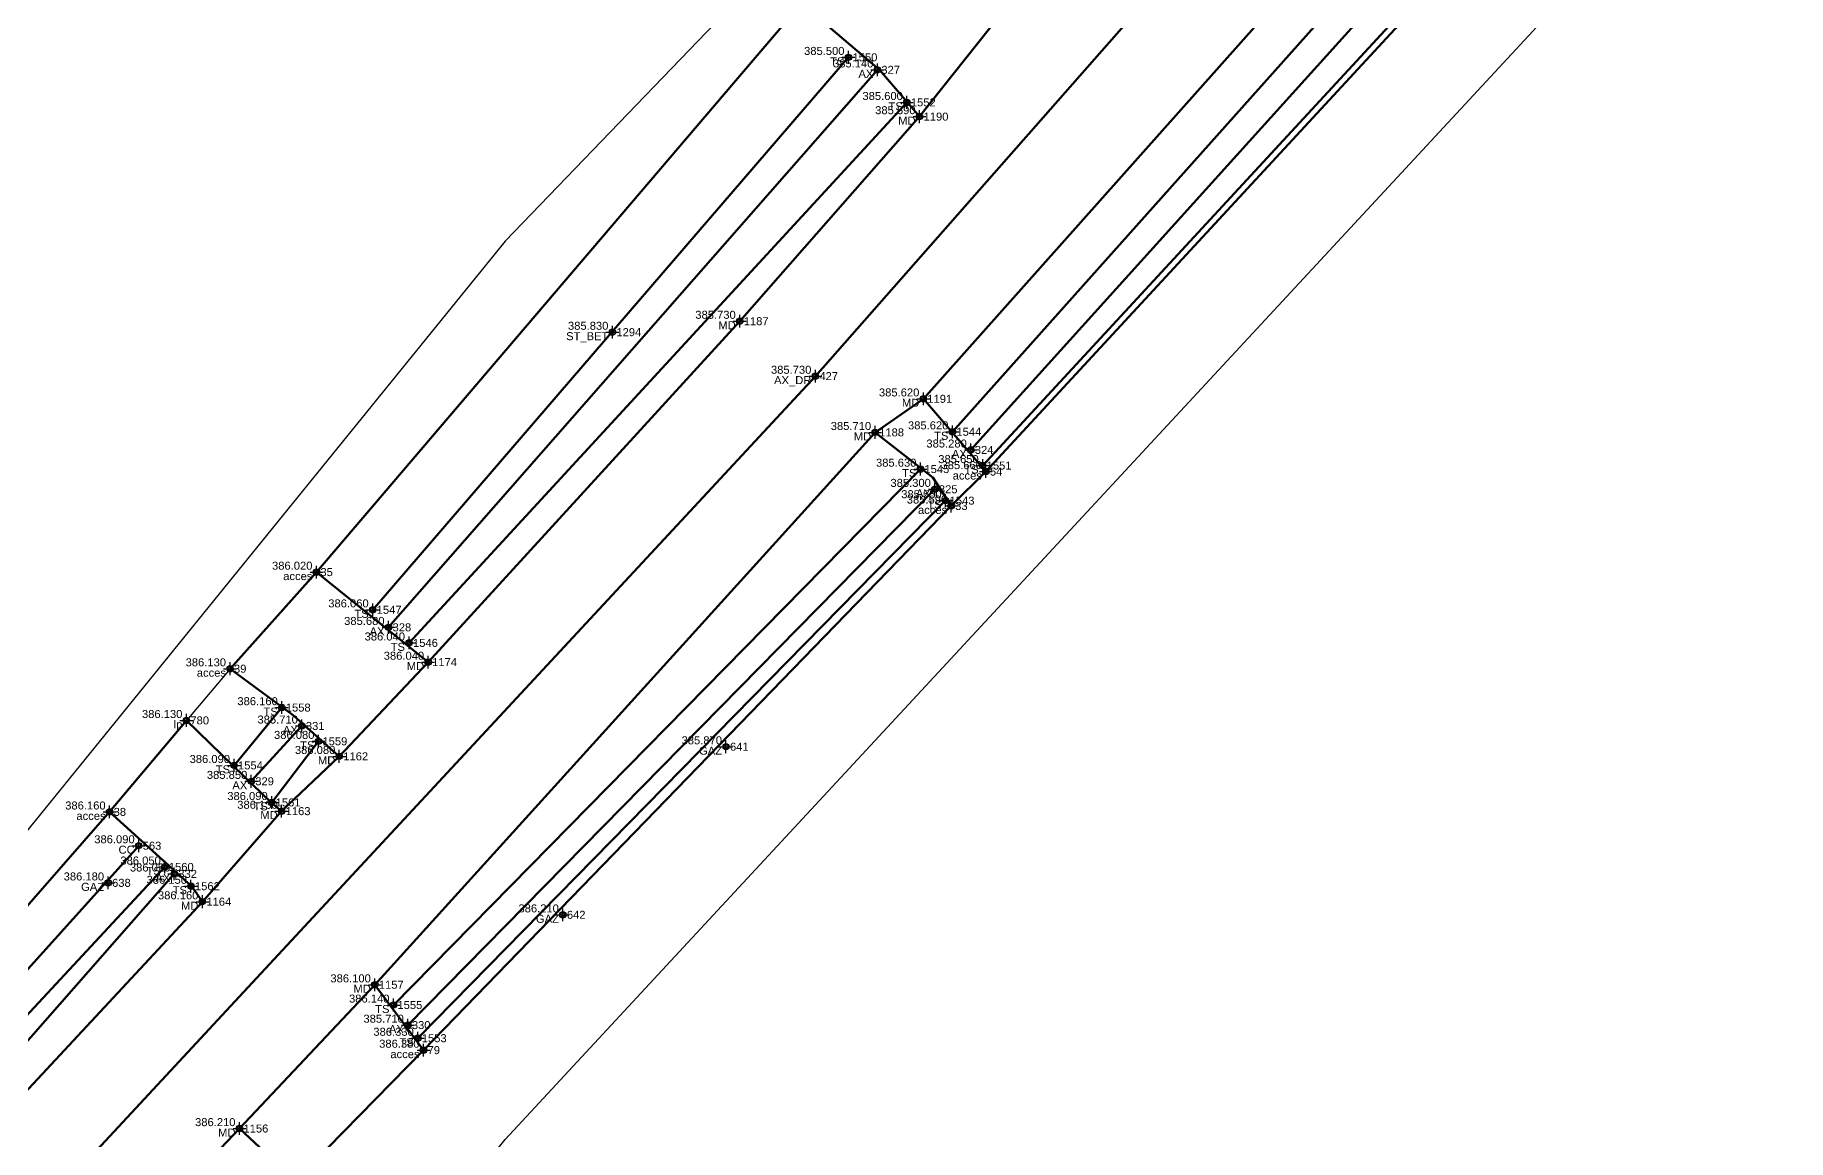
# Model space of a CAD drawing. Extents: x 396921 to 401273, y 555385 to 556691.
# Drawn here: x 401100.1 to 401154.9, y 556198.4 to 556233 of the extents above; entities that cross this region are included whole.
import ezdxf
from ezdxf.enums import TextEntityAlignment as Align

# ---------------------------------------------------------------- set-up
doc = ezdxf.new("R2010")
doc.units = 0
doc.header["$PDMODE"] = 34
doc.header["$PDSIZE"] = 0.2
for name, color, linetype in [('Boundary', 30, 'Continuous'), ('TOPO_CERC', 1, 'Continuous'), ('TOPO_CODE', 7, 'Continuous'), ('TOPO_ELEVATION', 7, 'Continuous'), ('TOPO_POINT_ID', 7, 'Continuous'), ('TOPO_POINTS', 7, 'Continuous'), ('TOPO_SYMBOL', 1, 'Continuous')]:
    doc.layers.add(name, color=color, linetype=linetype)
doc.layers.add('RO-LINES-LIN', color=7, linetype='Continuous', lineweight=25)
doc.styles.get("Standard").update_dxf_attribs({"font": 'arial.ttf'})

# ---------------------------------------------------------------- blocks, each defined once
blk = doc.blocks.new('PUNCTOPO')
at = {"layer": 'TOPO_CERC'}
blk.add_circle((0, 0), 0.25, dxfattribs=at)
at = {"layer": 'TOPO_SYMBOL'}
blk.add_point((0, 0), dxfattribs=at)

msp = doc.modelspace()

# ---------------------------------------------------------------- linework, layer by layer
at = {"layer": 'Boundary'}
for points in [[(401050.488, 556107.325), (401076.679, 556151.056), (401114.786, 556198.463), (401151.531, 556238.095), (401199.518, 556296.225)], [(401169.171, 556289.109), (401165.846, 556283.138), (401143.245, 556256.069), (401114.787, 556226.516), (401095.922, 556203.28), (401073.667, 556177.756), (401047.611, 556144.285), (401026.457, 556114.84)]]:
    msp.add_lwpolyline(points, dxfattribs=at)
at = {"layer": 'RO-LINES-LIN', "elevation": 386.13, "flags": 128}
msp.add_lwpolyline([(401106.186, 556213.164), (401104.823, 556211.55)], dxfattribs=at)
at = {"layer": 'RO-LINES-LIN', "lineweight": 100}
for points in [[(401225.761, 556373.156, 383.79), (401216.085, 556351.497, 383.8), (401209.897, 556337.083, 383.87), (401203.299, 556320.181, 384.05), (401179.94, 556287.283, 384.42), (401153.228, 556254.978, 385.07), (401124.473, 556222.302, 385.73), (401086.722, 556181.654, 386.25), (401069.118, 556159.764, 386.97), (401036.302, 556112.167, 387.92), (401016.12, 556087.044, 388.06), (400978.164, 556050.801, 388.45), (400956.927, 556025.769, 388.5), (400940.861, 555996.772, 388.66), (400933.878, 555973.712, 388.83), (400927.98, 555941.206, 388.98), (400926.358, 555917.661, 389.16), (400924.894, 555909.885, 389.28)], [(401210.072, 556298.167, 384.5), (401206.974, 556308.183, 384.41), (401204.146, 556312.857, 384.17), (401199.105, 556308.902, 384.16), (401185.774, 556290.205, 384.35), (401182.308, 556285.471, 384.43), (401155.528, 556253.055, 385.06), (401151.238, 556247.864, 385.17), (401127.846, 556221.594, 385.62), (401126.341, 556220.546, 385.71), (401110.71, 556203.293, 386.1), (401106.482, 556198.802, 386.21), (401100.237, 556192.225, 386.29), (401095.902, 556187.813, 386.36), (401088.725, 556179.749, 386.21), (401084.388, 556174.737, 386.3), (401071.704, 556158.309, 386.86), (401046.863, 556122.183, 387.71), (401043.539, 556112.331, 387.84), (401043.901, 556106.539, 387.89)], [(401170.702, 556289.184, 384.38), (401173.054, 556286.894, 384.36), (401172.068, 556283.331, 384.51), (401158.654, 556266.521, 384.81), (401154.968, 556262.147, 384.93), (401150.923, 556257.044, 385.05), (401130.24, 556233.572, 385.5), (401127.728, 556230.409, 385.59), (401122.11, 556224.019, 385.73), (401112.376, 556213.37, 386.04), (401109.601, 556210.427, 386.08), (401107.8, 556208.715, 386.13), (401105.323, 556205.887, 386.16), (401084.714, 556183.745, 386.3), (401070.204, 556165.552, 386.58), (401067.45, 556161.516, 386.93), (401028.827, 556107.521, 387.88)], [(401128.754, 556220.565, 385.62), (401152.397, 556247.037, 385.15)], [(401153, 556246.225, 384.85), (401129.329, 556219.998, 385.28)], [(401129.7, 556219.511, 385.65), (401153.942, 556245.738, 385.34)], [(401154.199, 556245.714, 385.41), (401129.801, 556219.323, 385.66)], [(401130.24, 556233.572, 385.5), (401128.949, 556234.494, 385.507), (401127.214, 556237.039, 385.52), (401124.041, 556233.944, 385.54), (401126.477, 556231.872, 385.571), (401127.728, 556230.409, 385.59)], [(401124.041, 556233.944, 385.54), (401108.886, 556216.182, 386.02)], [(401110.643, 556215.005, 386.06), (401125.508, 556232.261, 385.5)], [(401126.41, 556231.87, 385.14), (401111.139, 556214.457, 385.68)], [(401111.778, 556213.971, 386.04), (401127.331, 556230.853, 385.6)], [(401126.341, 556220.546, 385.71), (401128.139, 556219.137, 385.628), (401128.716, 556218.248, 385.59), (401129.801, 556219.323, 385.66), (401127.846, 556221.594, 385.62)], [(401111.292, 556202.66, 386.14), (401127.755, 556219.4, 385.63)], [(401128.206, 556218.769, 385.3), (401111.742, 556202.033, 385.71)], [(401112.052, 556201.624, 386.33), (401128.543, 556218.415, 385.55)], [(401128.716, 556218.248, 385.59), (401112.233, 556201.251, 386.38)], [(401112.376, 556213.37, 386.04), (401108.886, 556216.182, 386.02), (401106.186, 556213.164, 386.13), (401108.174, 556211.704, 386.102), (401109.601, 556210.427, 386.08)], [(401107.8, 556208.715, 386.13), (401107.479, 556208.977, 386.13), (401106.296, 556210.122, 386.13), (401104.823, 556211.55, 386.13), (401102.425, 556208.692, 386.16), (401104.996, 556206.36, 386.16), (401105.323, 556205.887, 386.16)], [(401106.311, 556210.145, 386.09), (401106.311, 556210.145, 386.09), (401107.804, 556211.95, 386.16)], [(401108.432, 556211.377, 385.71), (401106.851, 556209.648, 385.85), (401106.851, 556209.648, 385.85)], [(401107.488, 556208.988, 386.09), (401108.949, 556210.897, 386.08)], [(401102.425, 556208.692, 386.16), (401082.702, 556186.13, 386.551), (401067.237, 556167.206, 386.87)], [(401068.514, 556167.077, 386.86), (401083.302, 556185.382, 386.49), (401103.333, 556207.637, 386.09), (401103.333, 556207.637, 386.09)], [(401104.149, 556206.973, 386.05), (401083.624, 556184.895, 386.18), (401069.227, 556166.759, 386.29)], [(401069.531, 556166.119, 386.57), (401069.531, 556166.119, 386.57), (401084.425, 556183.967, 386.27), (401104.446, 556206.755, 386.02), (401104.446, 556206.755, 386.02)], [(401106.482, 556198.802, 386.21), (401108.23, 556197.169, 386.25), (401112.233, 556201.251, 386.38), (401110.71, 556203.293, 386.1)]]:
    msp.add_polyline3d(points, dxfattribs=at)

# ---------------------------------------------------------------- block references
at = {"layer": 'TOPO_POINTS'}
ref = msp.add_blockref('PUNCTOPO', (401125.508, 556232.261, 385.5), dxfattribs=dict(at, xscale=0.25, yscale=0.25, zscale=0.25))
ref.add_attrib('POINT', '1550', dxfattribs={"layer": 'TOPO_POINT_ID', "height": 0.25}).set_placement((401125.633, 556232.261, 385.5), align=Align.MIDDLE_LEFT)
ref.add_attrib('ELEVATION', '385.500', dxfattribs={"layer": 'TOPO_ELEVATION', "height": 0.25}).set_placement((401125.383, 556232.261, 385.5), align=Align.BOTTOM_RIGHT)
ref.add_attrib('CODE', 'TS', dxfattribs={"layer": 'TOPO_CODE', "height": 0.25}).set_placement((401125.383, 556232.261, 385.5), align=Align.TOP_RIGHT)
ref = msp.add_blockref('PUNCTOPO', (401126.41, 556231.87, 385.14), dxfattribs=dict(at, xscale=0.25, yscale=0.25, zscale=0.25))
ref.add_attrib('POINT', '327', dxfattribs={"layer": 'TOPO_POINT_ID', "height": 0.25}).set_placement((401126.535, 556231.87, 385.14), align=Align.MIDDLE_LEFT)
ref.add_attrib('ELEVATION', '385.140', dxfattribs={"layer": 'TOPO_ELEVATION', "height": 0.25}).set_placement((401126.285, 556231.87, 385.14), align=Align.BOTTOM_RIGHT)
ref.add_attrib('CODE', 'AX', dxfattribs={"layer": 'TOPO_CODE', "height": 0.25}).set_placement((401126.285, 556231.87, 385.14), align=Align.TOP_RIGHT)
ref = msp.add_blockref('PUNCTOPO', (401127.331, 556230.853, 385.6), dxfattribs=dict(at, xscale=0.25, yscale=0.25, zscale=0.25))
ref.add_attrib('POINT', '1552', dxfattribs={"layer": 'TOPO_POINT_ID', "height": 0.25}).set_placement((401127.456, 556230.853, 385.6), align=Align.MIDDLE_LEFT)
ref.add_attrib('ELEVATION', '385.600', dxfattribs={"layer": 'TOPO_ELEVATION', "height": 0.25}).set_placement((401127.206, 556230.853, 385.6), align=Align.BOTTOM_RIGHT)
ref.add_attrib('CODE', 'TS', dxfattribs={"layer": 'TOPO_CODE', "height": 0.25}).set_placement((401127.206, 556230.853, 385.6), align=Align.TOP_RIGHT)
ref = msp.add_blockref('PUNCTOPO', (401127.728, 556230.409, 385.59), dxfattribs=dict(at, xscale=0.25, yscale=0.25, zscale=0.25))
ref.add_attrib('POINT', '1190', dxfattribs={"layer": 'TOPO_POINT_ID', "height": 0.25}).set_placement((401127.853, 556230.409, 385.59), align=Align.MIDDLE_LEFT)
ref.add_attrib('ELEVATION', '385.590', dxfattribs={"layer": 'TOPO_ELEVATION', "height": 0.25}).set_placement((401127.603, 556230.409, 385.59), align=Align.BOTTOM_RIGHT)
ref.add_attrib('CODE', 'MD', dxfattribs={"layer": 'TOPO_CODE', "height": 0.25}).set_placement((401127.603, 556230.409, 385.59), align=Align.TOP_RIGHT)
ref = msp.add_blockref('PUNCTOPO', (401122.11, 556224.019, 385.73), dxfattribs=dict(at, xscale=0.25, yscale=0.25, zscale=0.25))
ref.add_attrib('POINT', '1187', dxfattribs={"layer": 'TOPO_POINT_ID', "height": 0.25}).set_placement((401122.235, 556224.019, 385.73), align=Align.MIDDLE_LEFT)
ref.add_attrib('ELEVATION', '385.730', dxfattribs={"layer": 'TOPO_ELEVATION', "height": 0.25}).set_placement((401121.985, 556224.019, 385.73), align=Align.BOTTOM_RIGHT)
ref.add_attrib('CODE', 'MD', dxfattribs={"layer": 'TOPO_CODE', "height": 0.25}).set_placement((401121.985, 556224.019, 385.73), align=Align.TOP_RIGHT)
ref = msp.add_blockref('PUNCTOPO', (401118.132, 556223.676, 385.83), dxfattribs=dict(at, xscale=0.25, yscale=0.25, zscale=0.25))
ref.add_attrib('POINT', '1294', dxfattribs={"layer": 'TOPO_POINT_ID', "height": 0.25}).set_placement((401118.257, 556223.676, 385.83), align=Align.MIDDLE_LEFT)
ref.add_attrib('ELEVATION', '385.830', dxfattribs={"layer": 'TOPO_ELEVATION', "height": 0.25}).set_placement((401118.007, 556223.676, 385.83), align=Align.BOTTOM_RIGHT)
ref.add_attrib('CODE', 'ST_BET', dxfattribs={"layer": 'TOPO_CODE', "height": 0.25}).set_placement((401118.007, 556223.676, 385.83), align=Align.TOP_RIGHT)
ref = msp.add_blockref('PUNCTOPO', (401124.473, 556222.302, 385.73), dxfattribs=dict(at, xscale=0.25, yscale=0.25, zscale=0.25))
ref.add_attrib('POINT', '427', dxfattribs={"layer": 'TOPO_POINT_ID', "height": 0.25}).set_placement((401124.598, 556222.302, 385.73), align=Align.MIDDLE_LEFT)
ref.add_attrib('ELEVATION', '385.730', dxfattribs={"layer": 'TOPO_ELEVATION', "height": 0.25}).set_placement((401124.348, 556222.302, 385.73), align=Align.BOTTOM_RIGHT)
ref.add_attrib('CODE', 'AX_DR', dxfattribs={"layer": 'TOPO_CODE', "height": 0.25}).set_placement((401124.348, 556222.302, 385.73), align=Align.TOP_RIGHT)
ref = msp.add_blockref('PUNCTOPO', (401127.846, 556221.594, 385.62), dxfattribs=dict(at, xscale=0.25, yscale=0.25, zscale=0.25))
ref.add_attrib('POINT', '1191', dxfattribs={"layer": 'TOPO_POINT_ID', "height": 0.25}).set_placement((401127.971, 556221.594, 385.62), align=Align.MIDDLE_LEFT)
ref.add_attrib('ELEVATION', '385.620', dxfattribs={"layer": 'TOPO_ELEVATION', "height": 0.25}).set_placement((401127.721, 556221.594, 385.62), align=Align.BOTTOM_RIGHT)
ref.add_attrib('CODE', 'MD', dxfattribs={"layer": 'TOPO_CODE', "height": 0.25}).set_placement((401127.721, 556221.594, 385.62), align=Align.TOP_RIGHT)
ref = msp.add_blockref('PUNCTOPO', (401126.341, 556220.546, 385.71), dxfattribs=dict(at, xscale=0.25, yscale=0.25, zscale=0.25))
ref.add_attrib('POINT', '1188', dxfattribs={"layer": 'TOPO_POINT_ID', "height": 0.25}).set_placement((401126.466, 556220.546, 385.71), align=Align.MIDDLE_LEFT)
ref.add_attrib('ELEVATION', '385.710', dxfattribs={"layer": 'TOPO_ELEVATION', "height": 0.25}).set_placement((401126.216, 556220.546, 385.71), align=Align.BOTTOM_RIGHT)
ref.add_attrib('CODE', 'MD', dxfattribs={"layer": 'TOPO_CODE', "height": 0.25}).set_placement((401126.216, 556220.546, 385.71), align=Align.TOP_RIGHT)
ref = msp.add_blockref('PUNCTOPO', (401128.754, 556220.565, 385.62), dxfattribs=dict(at, xscale=0.25, yscale=0.25, zscale=0.25))
ref.add_attrib('POINT', '1544', dxfattribs={"layer": 'TOPO_POINT_ID', "height": 0.25}).set_placement((401128.879, 556220.565, 385.62), align=Align.MIDDLE_LEFT)
ref.add_attrib('ELEVATION', '385.620', dxfattribs={"layer": 'TOPO_ELEVATION', "height": 0.25}).set_placement((401128.629, 556220.565, 385.62), align=Align.BOTTOM_RIGHT)
ref.add_attrib('CODE', 'TS', dxfattribs={"layer": 'TOPO_CODE', "height": 0.25}).set_placement((401128.629, 556220.565, 385.62), align=Align.TOP_RIGHT)
ref = msp.add_blockref('PUNCTOPO', (401129.329, 556219.998, 385.28), dxfattribs=dict(at, xscale=0.25, yscale=0.25, zscale=0.25))
ref.add_attrib('POINT', '324', dxfattribs={"layer": 'TOPO_POINT_ID', "height": 0.25}).set_placement((401129.454, 556219.998, 385.28), align=Align.MIDDLE_LEFT)
ref.add_attrib('ELEVATION', '385.280', dxfattribs={"layer": 'TOPO_ELEVATION', "height": 0.25}).set_placement((401129.204, 556219.998, 385.28), align=Align.BOTTOM_RIGHT)
ref.add_attrib('CODE', 'AX', dxfattribs={"layer": 'TOPO_CODE', "height": 0.25}).set_placement((401129.204, 556219.998, 385.28), align=Align.TOP_RIGHT)
ref = msp.add_blockref('PUNCTOPO', (401129.7, 556219.511, 385.65), dxfattribs=dict(at, xscale=0.25, yscale=0.25, zscale=0.25))
ref.add_attrib('POINT', '1551', dxfattribs={"layer": 'TOPO_POINT_ID', "height": 0.25}).set_placement((401129.825, 556219.511, 385.65), align=Align.MIDDLE_LEFT)
ref.add_attrib('ELEVATION', '385.650', dxfattribs={"layer": 'TOPO_ELEVATION', "height": 0.25}).set_placement((401129.575, 556219.511, 385.65), align=Align.BOTTOM_RIGHT)
ref.add_attrib('CODE', 'TS', dxfattribs={"layer": 'TOPO_CODE', "height": 0.25}).set_placement((401129.575, 556219.511, 385.65), align=Align.TOP_RIGHT)
ref = msp.add_blockref('PUNCTOPO', (401127.755, 556219.4, 385.63), dxfattribs=dict(at, xscale=0.25, yscale=0.25, zscale=0.25))
ref.add_attrib('POINT', '1545', dxfattribs={"layer": 'TOPO_POINT_ID', "height": 0.25}).set_placement((401127.88, 556219.4, 385.63), align=Align.MIDDLE_LEFT)
ref.add_attrib('ELEVATION', '385.630', dxfattribs={"layer": 'TOPO_ELEVATION', "height": 0.25}).set_placement((401127.63, 556219.4, 385.63), align=Align.BOTTOM_RIGHT)
ref.add_attrib('CODE', 'TS', dxfattribs={"layer": 'TOPO_CODE', "height": 0.25}).set_placement((401127.63, 556219.4, 385.63), align=Align.TOP_RIGHT)
ref = msp.add_blockref('PUNCTOPO', (401129.801, 556219.323, 385.66), dxfattribs=dict(at, xscale=0.25, yscale=0.25, zscale=0.25))
ref.add_attrib('POINT', '54', dxfattribs={"layer": 'TOPO_POINT_ID', "height": 0.25}).set_placement((401129.926, 556219.323, 385.66), align=Align.MIDDLE_LEFT)
ref.add_attrib('ELEVATION', '385.660', dxfattribs={"layer": 'TOPO_ELEVATION', "height": 0.25}).set_placement((401129.676, 556219.323, 385.66), align=Align.BOTTOM_RIGHT)
ref.add_attrib('CODE', 'acces', dxfattribs={"layer": 'TOPO_CODE', "height": 0.25}).set_placement((401129.676, 556219.323, 385.66), align=Align.TOP_RIGHT)
ref = msp.add_blockref('PUNCTOPO', (401128.206, 556218.769, 385.3), dxfattribs=dict(at, xscale=0.25, yscale=0.25, zscale=0.25))
ref.add_attrib('POINT', '325', dxfattribs={"layer": 'TOPO_POINT_ID', "height": 0.25}).set_placement((401128.331, 556218.769, 385.3), align=Align.MIDDLE_LEFT)
ref.add_attrib('ELEVATION', '385.300', dxfattribs={"layer": 'TOPO_ELEVATION', "height": 0.25}).set_placement((401128.081, 556218.769, 385.3), align=Align.BOTTOM_RIGHT)
ref.add_attrib('CODE', 'AX', dxfattribs={"layer": 'TOPO_CODE', "height": 0.25}).set_placement((401128.081, 556218.769, 385.3), align=Align.TOP_RIGHT)
ref = msp.add_blockref('PUNCTOPO', (401128.543, 556218.415, 385.55), dxfattribs=dict(at, xscale=0.25, yscale=0.25, zscale=0.25))
ref.add_attrib('POINT', '1543', dxfattribs={"layer": 'TOPO_POINT_ID', "height": 0.25}).set_placement((401128.668, 556218.415, 385.55), align=Align.MIDDLE_LEFT)
ref.add_attrib('ELEVATION', '385.550', dxfattribs={"layer": 'TOPO_ELEVATION', "height": 0.25}).set_placement((401128.418, 556218.415, 385.55), align=Align.BOTTOM_RIGHT)
ref.add_attrib('CODE', 'TS', dxfattribs={"layer": 'TOPO_CODE', "height": 0.25}).set_placement((401128.418, 556218.415, 385.55), align=Align.TOP_RIGHT)
ref = msp.add_blockref('PUNCTOPO', (401128.716, 556218.248, 385.59), dxfattribs=dict(at, xscale=0.25, yscale=0.25, zscale=0.25))
ref.add_attrib('POINT', '33', dxfattribs={"layer": 'TOPO_POINT_ID', "height": 0.25}).set_placement((401128.841, 556218.248, 385.59), align=Align.MIDDLE_LEFT)
ref.add_attrib('ELEVATION', '385.590', dxfattribs={"layer": 'TOPO_ELEVATION', "height": 0.25}).set_placement((401128.591, 556218.248, 385.59), align=Align.BOTTOM_RIGHT)
ref.add_attrib('CODE', 'acces', dxfattribs={"layer": 'TOPO_CODE', "height": 0.25}).set_placement((401128.591, 556218.248, 385.59), align=Align.TOP_RIGHT)
ref = msp.add_blockref('PUNCTOPO', (401108.886, 556216.182, 386.02), dxfattribs=dict(at, xscale=0.25, yscale=0.25, zscale=0.25))
ref.add_attrib('POINT', '35', dxfattribs={"layer": 'TOPO_POINT_ID', "height": 0.25}).set_placement((401109.011, 556216.182, 386.02), align=Align.MIDDLE_LEFT)
ref.add_attrib('ELEVATION', '386.020', dxfattribs={"layer": 'TOPO_ELEVATION', "height": 0.25}).set_placement((401108.761, 556216.182, 386.02), align=Align.BOTTOM_RIGHT)
ref.add_attrib('CODE', 'acces', dxfattribs={"layer": 'TOPO_CODE', "height": 0.25}).set_placement((401108.761, 556216.182, 386.02), align=Align.TOP_RIGHT)
ref = msp.add_blockref('PUNCTOPO', (401110.643, 556215.005, 386.06), dxfattribs=dict(at, xscale=0.25, yscale=0.25, zscale=0.25))
ref.add_attrib('POINT', '1547', dxfattribs={"layer": 'TOPO_POINT_ID', "height": 0.25}).set_placement((401110.768, 556215.005, 386.06), align=Align.MIDDLE_LEFT)
ref.add_attrib('ELEVATION', '386.060', dxfattribs={"layer": 'TOPO_ELEVATION', "height": 0.25}).set_placement((401110.518, 556215.005, 386.06), align=Align.BOTTOM_RIGHT)
ref.add_attrib('CODE', 'TS', dxfattribs={"layer": 'TOPO_CODE', "height": 0.25}).set_placement((401110.518, 556215.005, 386.06), align=Align.TOP_RIGHT)
ref = msp.add_blockref('PUNCTOPO', (401111.139, 556214.457, 385.68), dxfattribs=dict(at, xscale=0.25, yscale=0.25, zscale=0.25))
ref.add_attrib('POINT', '328', dxfattribs={"layer": 'TOPO_POINT_ID', "height": 0.25}).set_placement((401111.264, 556214.457, 385.68), align=Align.MIDDLE_LEFT)
ref.add_attrib('ELEVATION', '385.680', dxfattribs={"layer": 'TOPO_ELEVATION', "height": 0.25}).set_placement((401111.014, 556214.457, 385.68), align=Align.BOTTOM_RIGHT)
ref.add_attrib('CODE', 'AX', dxfattribs={"layer": 'TOPO_CODE', "height": 0.25}).set_placement((401111.014, 556214.457, 385.68), align=Align.TOP_RIGHT)
ref = msp.add_blockref('PUNCTOPO', (401111.778, 556213.971, 386.04), dxfattribs=dict(at, xscale=0.25, yscale=0.25, zscale=0.25))
ref.add_attrib('POINT', '1546', dxfattribs={"layer": 'TOPO_POINT_ID', "height": 0.25}).set_placement((401111.903, 556213.971, 386.04), align=Align.MIDDLE_LEFT)
ref.add_attrib('ELEVATION', '386.040', dxfattribs={"layer": 'TOPO_ELEVATION', "height": 0.25}).set_placement((401111.653, 556213.971, 386.04), align=Align.BOTTOM_RIGHT)
ref.add_attrib('CODE', 'TS', dxfattribs={"layer": 'TOPO_CODE', "height": 0.25}).set_placement((401111.653, 556213.971, 386.04), align=Align.TOP_RIGHT)
ref = msp.add_blockref('PUNCTOPO', (401106.186, 556213.164, 386.13), dxfattribs=dict(at, xscale=0.25, yscale=0.25, zscale=0.25))
ref.add_attrib('POINT', '39', dxfattribs={"layer": 'TOPO_POINT_ID', "height": 0.25}).set_placement((401106.311, 556213.164, 386.13), align=Align.MIDDLE_LEFT)
ref.add_attrib('ELEVATION', '386.130', dxfattribs={"layer": 'TOPO_ELEVATION', "height": 0.25}).set_placement((401106.061, 556213.164, 386.13), align=Align.BOTTOM_RIGHT)
ref.add_attrib('CODE', 'acces', dxfattribs={"layer": 'TOPO_CODE', "height": 0.25}).set_placement((401106.061, 556213.164, 386.13), align=Align.TOP_RIGHT)
ref = msp.add_blockref('PUNCTOPO', (401112.376, 556213.37, 386.04), dxfattribs=dict(at, xscale=0.25, yscale=0.25, zscale=0.25))
ref.add_attrib('POINT', '1174', dxfattribs={"layer": 'TOPO_POINT_ID', "height": 0.25}).set_placement((401112.501, 556213.37, 386.04), align=Align.MIDDLE_LEFT)
ref.add_attrib('ELEVATION', '386.040', dxfattribs={"layer": 'TOPO_ELEVATION', "height": 0.25}).set_placement((401112.251, 556213.37, 386.04), align=Align.BOTTOM_RIGHT)
ref.add_attrib('CODE', 'MD', dxfattribs={"layer": 'TOPO_CODE', "height": 0.25}).set_placement((401112.251, 556213.37, 386.04), align=Align.TOP_RIGHT)
ref = msp.add_blockref('PUNCTOPO', (401107.804, 556211.95, 386.16), dxfattribs=dict(at, xscale=0.25, yscale=0.25, zscale=0.25))
ref.add_attrib('POINT', '1558', dxfattribs={"layer": 'TOPO_POINT_ID', "height": 0.25}).set_placement((401107.929, 556211.95, 386.16), align=Align.MIDDLE_LEFT)
ref.add_attrib('ELEVATION', '386.160', dxfattribs={"layer": 'TOPO_ELEVATION', "height": 0.25}).set_placement((401107.679, 556211.95, 386.16), align=Align.BOTTOM_RIGHT)
ref.add_attrib('CODE', 'TS', dxfattribs={"layer": 'TOPO_CODE', "height": 0.25}).set_placement((401107.679, 556211.95, 386.16), align=Align.TOP_RIGHT)
ref = msp.add_blockref('PUNCTOPO', (401104.823, 556211.55, 386.13), dxfattribs=dict(at, xscale=0.25, yscale=0.25, zscale=0.25))
ref.add_attrib('POINT', '780', dxfattribs={"layer": 'TOPO_POINT_ID', "height": 0.25}).set_placement((401104.948, 556211.55, 386.13), align=Align.MIDDLE_LEFT)
ref.add_attrib('ELEVATION', '386.130', dxfattribs={"layer": 'TOPO_ELEVATION', "height": 0.25}).set_placement((401104.698, 556211.55, 386.13), align=Align.BOTTOM_RIGHT)
ref.add_attrib('CODE', 'lp', dxfattribs={"layer": 'TOPO_CODE', "height": 0.25}).set_placement((401104.698, 556211.55, 386.13), align=Align.TOP_RIGHT)
ref = msp.add_blockref('PUNCTOPO', (401108.432, 556211.377, 385.71), dxfattribs=dict(at, xscale=0.25, yscale=0.25, zscale=0.25))
ref.add_attrib('POINT', '331', dxfattribs={"layer": 'TOPO_POINT_ID', "height": 0.25}).set_placement((401108.557, 556211.377, 385.71), align=Align.MIDDLE_LEFT)
ref.add_attrib('ELEVATION', '385.710', dxfattribs={"layer": 'TOPO_ELEVATION', "height": 0.25}).set_placement((401108.307, 556211.377, 385.71), align=Align.BOTTOM_RIGHT)
ref.add_attrib('CODE', 'AX', dxfattribs={"layer": 'TOPO_CODE', "height": 0.25}).set_placement((401108.307, 556211.377, 385.71), align=Align.TOP_RIGHT)
ref = msp.add_blockref('PUNCTOPO', (401108.949, 556210.897, 386.08), dxfattribs=dict(at, xscale=0.25, yscale=0.25, zscale=0.25))
ref.add_attrib('POINT', '1559', dxfattribs={"layer": 'TOPO_POINT_ID', "height": 0.25}).set_placement((401109.074, 556210.897, 386.08), align=Align.MIDDLE_LEFT)
ref.add_attrib('ELEVATION', '386.080', dxfattribs={"layer": 'TOPO_ELEVATION', "height": 0.25}).set_placement((401108.824, 556210.897, 386.08), align=Align.BOTTOM_RIGHT)
ref.add_attrib('CODE', 'TS', dxfattribs={"layer": 'TOPO_CODE', "height": 0.25}).set_placement((401108.824, 556210.897, 386.08), align=Align.TOP_RIGHT)
ref = msp.add_blockref('PUNCTOPO', (401121.681, 556210.728, 385.87), dxfattribs=dict(at, xscale=0.25, yscale=0.25, zscale=0.25))
ref.add_attrib('POINT', '641', dxfattribs={"layer": 'TOPO_POINT_ID', "height": 0.25}).set_placement((401121.806, 556210.728, 385.87), align=Align.MIDDLE_LEFT)
ref.add_attrib('ELEVATION', '385.870', dxfattribs={"layer": 'TOPO_ELEVATION', "height": 0.25}).set_placement((401121.556, 556210.728, 385.87), align=Align.BOTTOM_RIGHT)
ref.add_attrib('CODE', 'GAZ', dxfattribs={"layer": 'TOPO_CODE', "height": 0.25}).set_placement((401121.556, 556210.728, 385.87), align=Align.TOP_RIGHT)
ref = msp.add_blockref('PUNCTOPO', (401106.311, 556210.145, 386.09), dxfattribs=dict(at, xscale=0.25, yscale=0.25, zscale=0.25))
ref.add_attrib('POINT', '1554', dxfattribs={"layer": 'TOPO_POINT_ID', "height": 0.25}).set_placement((401106.436, 556210.145, 386.09), align=Align.MIDDLE_LEFT)
ref.add_attrib('ELEVATION', '386.090', dxfattribs={"layer": 'TOPO_ELEVATION', "height": 0.25}).set_placement((401106.186, 556210.145, 386.09), align=Align.BOTTOM_RIGHT)
ref.add_attrib('CODE', 'TS', dxfattribs={"layer": 'TOPO_CODE', "height": 0.25}).set_placement((401106.186, 556210.145, 386.09), align=Align.TOP_RIGHT)
ref = msp.add_blockref('PUNCTOPO', (401109.601, 556210.427, 386.08), dxfattribs=dict(at, xscale=0.25, yscale=0.25, zscale=0.25))
ref.add_attrib('POINT', '1162', dxfattribs={"layer": 'TOPO_POINT_ID', "height": 0.25}).set_placement((401109.726, 556210.427, 386.08), align=Align.MIDDLE_LEFT)
ref.add_attrib('ELEVATION', '386.080', dxfattribs={"layer": 'TOPO_ELEVATION', "height": 0.25}).set_placement((401109.476, 556210.427, 386.08), align=Align.BOTTOM_RIGHT)
ref.add_attrib('CODE', 'MD', dxfattribs={"layer": 'TOPO_CODE', "height": 0.25}).set_placement((401109.476, 556210.427, 386.08), align=Align.TOP_RIGHT)
ref = msp.add_blockref('PUNCTOPO', (401106.851, 556209.648, 385.85), dxfattribs=dict(at, xscale=0.25, yscale=0.25, zscale=0.25))
ref.add_attrib('POINT', '329', dxfattribs={"layer": 'TOPO_POINT_ID', "height": 0.25}).set_placement((401106.976, 556209.648, 385.85), align=Align.MIDDLE_LEFT)
ref.add_attrib('ELEVATION', '385.850', dxfattribs={"layer": 'TOPO_ELEVATION', "height": 0.25}).set_placement((401106.726, 556209.648, 385.85), align=Align.BOTTOM_RIGHT)
ref.add_attrib('CODE', 'AX', dxfattribs={"layer": 'TOPO_CODE', "height": 0.25}).set_placement((401106.726, 556209.648, 385.85), align=Align.TOP_RIGHT)
ref = msp.add_blockref('PUNCTOPO', (401102.425, 556208.692, 386.16), dxfattribs=dict(at, xscale=0.25, yscale=0.25, zscale=0.25))
ref.add_attrib('POINT', '38', dxfattribs={"layer": 'TOPO_POINT_ID', "height": 0.25}).set_placement((401102.55, 556208.692, 386.16), align=Align.MIDDLE_LEFT)
ref.add_attrib('ELEVATION', '386.160', dxfattribs={"layer": 'TOPO_ELEVATION', "height": 0.25}).set_placement((401102.3, 556208.692, 386.16), align=Align.BOTTOM_RIGHT)
ref.add_attrib('CODE', 'acces', dxfattribs={"layer": 'TOPO_CODE', "height": 0.25}).set_placement((401102.3, 556208.692, 386.16), align=Align.TOP_RIGHT)
ref = msp.add_blockref('PUNCTOPO', (401107.488, 556208.988, 386.09), dxfattribs=dict(at, xscale=0.25, yscale=0.25, zscale=0.25))
ref.add_attrib('POINT', '1561', dxfattribs={"layer": 'TOPO_POINT_ID', "height": 0.25}).set_placement((401107.613, 556208.988, 386.09), align=Align.MIDDLE_LEFT)
ref.add_attrib('ELEVATION', '386.090', dxfattribs={"layer": 'TOPO_ELEVATION', "height": 0.25}).set_placement((401107.363, 556208.988, 386.09), align=Align.BOTTOM_RIGHT)
ref.add_attrib('CODE', 'TS', dxfattribs={"layer": 'TOPO_CODE', "height": 0.25}).set_placement((401107.363, 556208.988, 386.09), align=Align.TOP_RIGHT)
ref = msp.add_blockref('PUNCTOPO', (401107.8, 556208.715, 386.13), dxfattribs=dict(at, xscale=0.25, yscale=0.25, zscale=0.25))
ref.add_attrib('POINT', '1163', dxfattribs={"layer": 'TOPO_POINT_ID', "height": 0.25}).set_placement((401107.925, 556208.715, 386.13), align=Align.MIDDLE_LEFT)
ref.add_attrib('ELEVATION', '386.130', dxfattribs={"layer": 'TOPO_ELEVATION', "height": 0.25}).set_placement((401107.675, 556208.715, 386.13), align=Align.BOTTOM_RIGHT)
ref.add_attrib('CODE', 'MD', dxfattribs={"layer": 'TOPO_CODE', "height": 0.25}).set_placement((401107.675, 556208.715, 386.13), align=Align.TOP_RIGHT)
ref = msp.add_blockref('PUNCTOPO', (401103.333, 556207.637, 386.09), dxfattribs=dict(at, xscale=0.25, yscale=0.25, zscale=0.25))
ref.add_attrib('POINT', '563', dxfattribs={"layer": 'TOPO_POINT_ID', "height": 0.25}).set_placement((401103.458, 556207.637, 386.09), align=Align.MIDDLE_LEFT)
ref.add_attrib('ELEVATION', '386.090', dxfattribs={"layer": 'TOPO_ELEVATION', "height": 0.25}).set_placement((401103.208, 556207.637, 386.09), align=Align.BOTTOM_RIGHT)
ref.add_attrib('CODE', 'CC', dxfattribs={"layer": 'TOPO_CODE', "height": 0.25}).set_placement((401103.208, 556207.637, 386.09), align=Align.TOP_RIGHT)
ref = msp.add_blockref('PUNCTOPO', (401104.149, 556206.973, 386.05), dxfattribs=dict(at, xscale=0.25, yscale=0.25, zscale=0.25))
ref.add_attrib('POINT', '1560', dxfattribs={"layer": 'TOPO_POINT_ID', "height": 0.25}).set_placement((401104.274, 556206.973, 386.05), align=Align.MIDDLE_LEFT)
ref.add_attrib('ELEVATION', '386.050', dxfattribs={"layer": 'TOPO_ELEVATION', "height": 0.25}).set_placement((401104.024, 556206.973, 386.05), align=Align.BOTTOM_RIGHT)
ref.add_attrib('CODE', 'TS', dxfattribs={"layer": 'TOPO_CODE', "height": 0.25}).set_placement((401104.024, 556206.973, 386.05), align=Align.TOP_RIGHT)
ref = msp.add_blockref('PUNCTOPO', (401102.377, 556206.476, 386.18), dxfattribs=dict(at, xscale=0.25, yscale=0.25, zscale=0.25))
ref.add_attrib('POINT', '638', dxfattribs={"layer": 'TOPO_POINT_ID', "height": 0.25}).set_placement((401102.502, 556206.476, 386.18), align=Align.MIDDLE_LEFT)
ref.add_attrib('ELEVATION', '386.180', dxfattribs={"layer": 'TOPO_ELEVATION', "height": 0.25}).set_placement((401102.252, 556206.476, 386.18), align=Align.BOTTOM_RIGHT)
ref.add_attrib('CODE', 'GAZ', dxfattribs={"layer": 'TOPO_CODE', "height": 0.25}).set_placement((401102.252, 556206.476, 386.18), align=Align.TOP_RIGHT)
ref = msp.add_blockref('PUNCTOPO', (401104.446, 556206.755, 386.02), dxfattribs=dict(at, xscale=0.25, yscale=0.25, zscale=0.25))
ref.add_attrib('POINT', '332', dxfattribs={"layer": 'TOPO_POINT_ID', "height": 0.25}).set_placement((401104.571, 556206.755, 386.02), align=Align.MIDDLE_LEFT)
ref.add_attrib('ELEVATION', '386.020', dxfattribs={"layer": 'TOPO_ELEVATION', "height": 0.25}).set_placement((401104.321, 556206.755, 386.02), align=Align.BOTTOM_RIGHT)
ref.add_attrib('CODE', 'AX', dxfattribs={"layer": 'TOPO_CODE', "height": 0.25}).set_placement((401104.321, 556206.755, 386.02), align=Align.TOP_RIGHT)
ref = msp.add_blockref('PUNCTOPO', (401104.966, 556206.371, 386.15), dxfattribs=dict(at, xscale=0.25, yscale=0.25, zscale=0.25))
ref.add_attrib('POINT', '1562', dxfattribs={"layer": 'TOPO_POINT_ID', "height": 0.25}).set_placement((401105.091, 556206.371, 386.15), align=Align.MIDDLE_LEFT)
ref.add_attrib('ELEVATION', '386.150', dxfattribs={"layer": 'TOPO_ELEVATION', "height": 0.25}).set_placement((401104.841, 556206.371, 386.15), align=Align.BOTTOM_RIGHT)
ref.add_attrib('CODE', 'TS', dxfattribs={"layer": 'TOPO_CODE', "height": 0.25}).set_placement((401104.841, 556206.371, 386.15), align=Align.TOP_RIGHT)
ref = msp.add_blockref('PUNCTOPO', (401105.323, 556205.887, 386.16), dxfattribs=dict(at, xscale=0.25, yscale=0.25, zscale=0.25))
ref.add_attrib('POINT', '1164', dxfattribs={"layer": 'TOPO_POINT_ID', "height": 0.25}).set_placement((401105.448, 556205.887, 386.16), align=Align.MIDDLE_LEFT)
ref.add_attrib('ELEVATION', '386.160', dxfattribs={"layer": 'TOPO_ELEVATION', "height": 0.25}).set_placement((401105.198, 556205.887, 386.16), align=Align.BOTTOM_RIGHT)
ref.add_attrib('CODE', 'MD', dxfattribs={"layer": 'TOPO_CODE', "height": 0.25}).set_placement((401105.198, 556205.887, 386.16), align=Align.TOP_RIGHT)
ref = msp.add_blockref('PUNCTOPO', (401116.585, 556205.478, 386.21), dxfattribs=dict(at, xscale=0.25, yscale=0.25, zscale=0.25))
ref.add_attrib('POINT', '642', dxfattribs={"layer": 'TOPO_POINT_ID', "height": 0.25}).set_placement((401116.71, 556205.478, 386.21), align=Align.MIDDLE_LEFT)
ref.add_attrib('ELEVATION', '386.210', dxfattribs={"layer": 'TOPO_ELEVATION', "height": 0.25}).set_placement((401116.46, 556205.478, 386.21), align=Align.BOTTOM_RIGHT)
ref.add_attrib('CODE', 'GAZ', dxfattribs={"layer": 'TOPO_CODE', "height": 0.25}).set_placement((401116.46, 556205.478, 386.21), align=Align.TOP_RIGHT)
ref = msp.add_blockref('PUNCTOPO', (401110.71, 556203.293, 386.1), dxfattribs=dict(at, xscale=0.25, yscale=0.25, zscale=0.25))
ref.add_attrib('POINT', '1157', dxfattribs={"layer": 'TOPO_POINT_ID', "height": 0.25}).set_placement((401110.835, 556203.293, 386.1), align=Align.MIDDLE_LEFT)
ref.add_attrib('ELEVATION', '386.100', dxfattribs={"layer": 'TOPO_ELEVATION', "height": 0.25}).set_placement((401110.585, 556203.293, 386.1), align=Align.BOTTOM_RIGHT)
ref.add_attrib('CODE', 'MD', dxfattribs={"layer": 'TOPO_CODE', "height": 0.25}).set_placement((401110.585, 556203.293, 386.1), align=Align.TOP_RIGHT)
ref = msp.add_blockref('PUNCTOPO', (401111.292, 556202.66, 386.14), dxfattribs=dict(at, xscale=0.25, yscale=0.25, zscale=0.25))
ref.add_attrib('POINT', '1555', dxfattribs={"layer": 'TOPO_POINT_ID', "height": 0.25}).set_placement((401111.417, 556202.66, 386.14), align=Align.MIDDLE_LEFT)
ref.add_attrib('ELEVATION', '386.140', dxfattribs={"layer": 'TOPO_ELEVATION', "height": 0.25}).set_placement((401111.167, 556202.66, 386.14), align=Align.BOTTOM_RIGHT)
ref.add_attrib('CODE', 'TS', dxfattribs={"layer": 'TOPO_CODE', "height": 0.25}).set_placement((401111.167, 556202.66, 386.14), align=Align.TOP_RIGHT)
ref = msp.add_blockref('PUNCTOPO', (401111.742, 556202.033, 385.71), dxfattribs=dict(at, xscale=0.25, yscale=0.25, zscale=0.25))
ref.add_attrib('POINT', '330', dxfattribs={"layer": 'TOPO_POINT_ID', "height": 0.25}).set_placement((401111.867, 556202.033, 385.71), align=Align.MIDDLE_LEFT)
ref.add_attrib('ELEVATION', '385.710', dxfattribs={"layer": 'TOPO_ELEVATION', "height": 0.25}).set_placement((401111.617, 556202.033, 385.71), align=Align.BOTTOM_RIGHT)
ref.add_attrib('CODE', 'AX', dxfattribs={"layer": 'TOPO_CODE', "height": 0.25}).set_placement((401111.617, 556202.033, 385.71), align=Align.TOP_RIGHT)
ref = msp.add_blockref('PUNCTOPO', (401112.052, 556201.624, 386.33), dxfattribs=dict(at, xscale=0.25, yscale=0.25, zscale=0.25))
ref.add_attrib('POINT', '1553', dxfattribs={"layer": 'TOPO_POINT_ID', "height": 0.25}).set_placement((401112.177, 556201.624, 386.33), align=Align.MIDDLE_LEFT)
ref.add_attrib('ELEVATION', '386.330', dxfattribs={"layer": 'TOPO_ELEVATION', "height": 0.25}).set_placement((401111.927, 556201.624, 386.33), align=Align.BOTTOM_RIGHT)
ref.add_attrib('CODE', 'TS', dxfattribs={"layer": 'TOPO_CODE', "height": 0.25}).set_placement((401111.927, 556201.624, 386.33), align=Align.TOP_RIGHT)
ref = msp.add_blockref('PUNCTOPO', (401112.233, 556201.251, 386.38), dxfattribs=dict(at, xscale=0.25, yscale=0.25, zscale=0.25))
ref.add_attrib('POINT', '79', dxfattribs={"layer": 'TOPO_POINT_ID', "height": 0.25}).set_placement((401112.358, 556201.251, 386.38), align=Align.MIDDLE_LEFT)
ref.add_attrib('ELEVATION', '386.380', dxfattribs={"layer": 'TOPO_ELEVATION', "height": 0.25}).set_placement((401112.108, 556201.251, 386.38), align=Align.BOTTOM_RIGHT)
ref.add_attrib('CODE', 'acces', dxfattribs={"layer": 'TOPO_CODE', "height": 0.25}).set_placement((401112.108, 556201.251, 386.38), align=Align.TOP_RIGHT)
ref = msp.add_blockref('PUNCTOPO', (401106.482, 556198.802, 386.21), dxfattribs=dict(at, xscale=0.25, yscale=0.25, zscale=0.25))
ref.add_attrib('POINT', '1156', dxfattribs={"layer": 'TOPO_POINT_ID', "height": 0.25}).set_placement((401106.607, 556198.802, 386.21), align=Align.MIDDLE_LEFT)
ref.add_attrib('ELEVATION', '386.210', dxfattribs={"layer": 'TOPO_ELEVATION', "height": 0.25}).set_placement((401106.357, 556198.802, 386.21), align=Align.BOTTOM_RIGHT)
ref.add_attrib('CODE', 'MD', dxfattribs={"layer": 'TOPO_CODE', "height": 0.25}).set_placement((401106.357, 556198.802, 386.21), align=Align.TOP_RIGHT)

doc.saveas('drawing.dxf')
